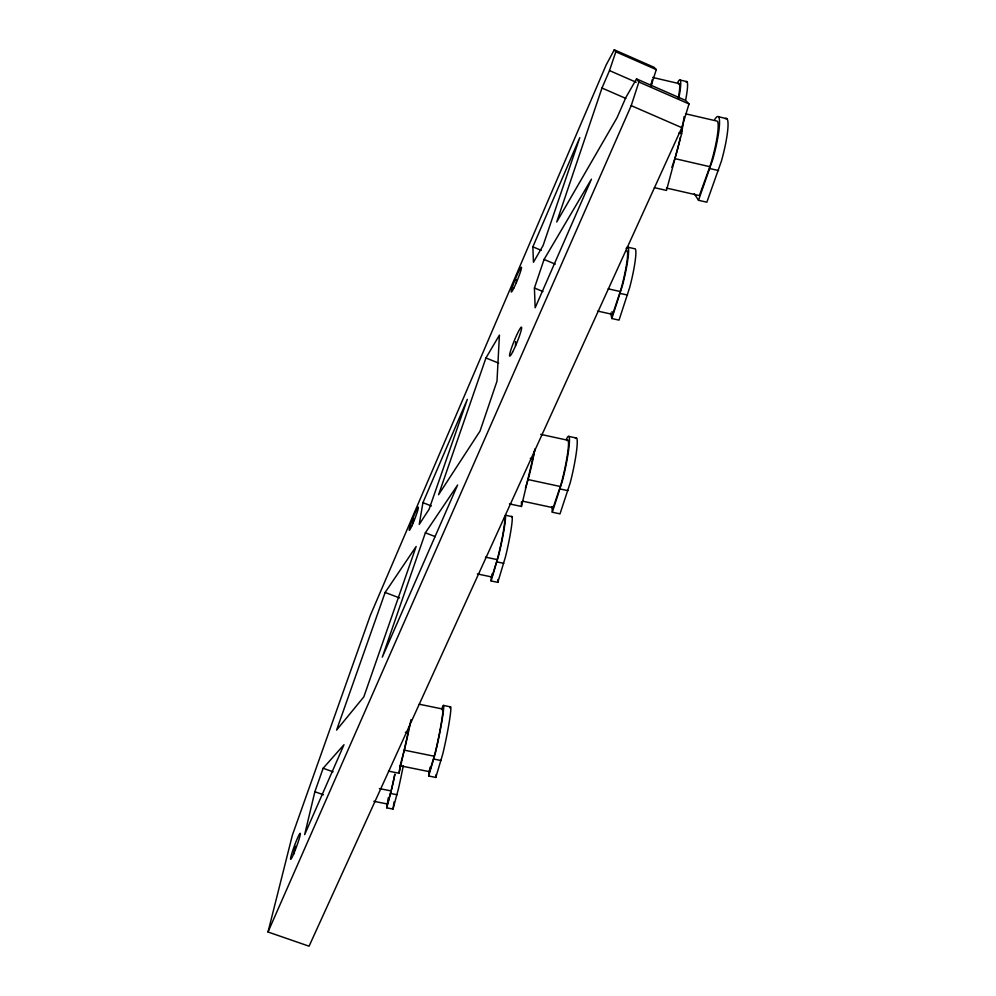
<?xml version="1.0" encoding="UTF-8"?>
<svg xmlns="http://www.w3.org/2000/svg" width="996" height="996" viewBox="0 0 996 996"><rect width="100%" height="100%" fill="white"/><g stroke="black" fill="none" stroke-linecap="round" stroke-linejoin="round"><path stroke-width="1.49" d="M515.517 345.886L515.567 341.64M516.302 282.665L516.339 279.602M491.314 576.771L491.115 580.954L497.813 582.361L497.913 579.572M477.358 573.933L491.912 576.995L492.049 573.945M429.301 770.257L428.678 776.009L435.8 777.44L436.099 774.564M408.671 730.915A27.739 1.083 -78.3 0 1 404.339 750.162L400.093 765.75L429.55 771.701L430.023 767.281M388.502 771.116L399.023 773.245L400.081 765.912M654.409 187.659L666.486 190.423L681.638 133.738L684.115 116.482M388.266 797.796L386.747 807.831L393.009 809.076L394.055 801.917M651.197 85.781L652.119 79.854M422.939 502.669L419.241 524.394L429.089 509.28L467.323 399.359L422.939 502.669L431.38 505.968M509.466 503.889L521.456 506.466L535.113 448.71M412.917 523.46L413.788 518.667M399.023 773.245L410.999 719.685M314.873 791.708L304.651 834.636L343.981 744.734L323.14 768.252L314.873 791.708L323.439 794.783M386.747 807.831L391.938 787.985A27.739 0.996 -78.3 0 0 394.902 774.415M393.009 809.076L398.313 789.28A27.739 1.108 -78.4 0 0 403.28 765.712M293.471 854.356L295.451 846.289M614.283 49.8L615.814 51.804L609.49 70.579L601.982 88.034L556.714 222.008L617.01 117.765L625.998 97.21L636.531 78.908L685.659 100.434L689.008 103.945L681.812 127.662L309.071 946.2L268.011 931.995L292.401 835.096L370.288 615.516L606.091 65.089L614.283 49.8L654.098 67.305L656.277 69.596L651.185 85.519M428.678 776.009L435.439 752.715A31.436 1.868 -78.5 0 0 442.847 715.078A31.436 1.868 -78.5 0 0 441.714 709.277M435.8 777.44L442.71 754.196A31.424 2.029 -78.5 0 0 449.619 719.635A31.424 2.029 -78.5 0 0 449.819 707.795M491.115 580.954L498.647 555.407A29.208 2.204 -78 0 0 505.383 515.218L512.081 516.65M497.813 582.361L505.47 556.851A29.195 2.341 -78 0 0 511.272 528.092A29.195 2.341 -78 0 0 511.483 516.575M394.814 774.216A24.452 0.872 -78.3 0 1 391.067 790.924L387.531 804.033L373.824 801.282M575.464 438.477A33.603 3.785 -77.7 0 1 576.659 450.03A33.603 3.785 -77.7 0 1 570.173 482.948L560.001 513.874L552.307 512.218L562.317 481.255A33.615 3.598 -77.7 0 0 569.177 445.212A33.615 3.598 -77.7 0 0 566.338 439.398M627.468 247.12L634.664 248.751A31.947 3.86 -76.7 0 1 629.746 287.271L619.039 320.127L611.855 318.521L622.425 285.628A31.959 3.71 -76.7 0 0 628.327 255.424A31.959 3.71 -76.7 0 0 626.148 248.589M725.262 118.773A38.022 5.914 -75.4 0 1 721.44 161.028L706.849 202.2L698.52 200.296L712.912 159.061A38.035 5.715 -75.5 0 0 719.486 124.263A38.035 5.715 -75.5 0 0 714.779 119.408M429.55 771.701L434.231 756.238A27.701 1.643 -78.5 0 0 441.253 723.345A27.701 1.643 -78.5 0 0 442.1 709.849M491.912 576.995L497.228 559.615A25.734 1.942 -78 0 0 503.378 531.478A25.734 1.942 -78 0 0 504.125 518.505M525.415 488.102L528.079 479.562A29.668 2.502 -77.8 0 0 533.022 458.857M268.011 931.995L631.215 105.626L638.884 81.996L636.531 78.908M597.799 311.101L612.64 314.412L620.271 291.529A28.174 3.262 -76.7 0 0 626.633 263.741A28.174 3.262 -76.7 0 0 626.621 250.83M534.416 288.006L544.065 259.458L591.425 179.18L535.163 307.776L534.416 288.006L542.92 291.529M567.06 440.643A29.631 3.175 -77.7 0 1 567.521 453.964A29.631 3.175 -77.7 0 1 560.337 486.509L553.178 507.723L522.95 501.237M671.864 167.34L674.827 158.613A33.565 4.27 -75.9 0 0 680.33 137.311M425.379 532.798L382.315 657.136L457.612 485.015L425.379 532.798L435.202 536.607M485.948 357.962L438.564 494.738L480.022 431.106L497.004 381.132L499.419 335.117L485.948 357.962L498.672 363.129M385.141 592.446L336.598 730.093L363.839 696.851L416.141 546.493L385.141 592.446L399.545 597.936M685.584 113.793L717.269 121.151A33.528 5.03 -75.5 0 1 709.874 166.693L699.379 195.577L666.436 188.045M532.86 246.834L579.772 137.647L543.081 245.564L533.445 262.247L532.86 246.834L541.202 250.32M379.414 788.571L391.067 790.924M390.619 793.463L396.993 794.746M404.339 750.162L434.231 756.238M433.82 759.064L441.066 760.533M419.216 704.222L442.697 709.04M405.372 732.222L408.41 732.844M443.444 705.405L450.541 706.861M485.413 557.125L497.228 559.615M496.954 561.906L503.752 563.338M528.079 479.562L560.337 486.509M560.175 488.986L567.994 490.667M530.283 458.297L533.321 458.957M568.853 436.41L576.56 438.078M540.716 434.368L567.969 440.294M608.22 288.828L620.271 291.529M620.234 293.434L627.542 295.065M674.827 158.613L709.874 166.693M710.048 168.61L718.552 170.565M718.477 116.744L726.881 118.698M678.774 133.078L681.638 133.738M680.181 80.066L686.966 81.66M652.691 77.451L679.235 83.652M323.14 768.252L333.062 771.85M544.065 259.458L555.282 264.139M631.215 105.626L681.812 127.662M601.982 88.034L625.787 98.405M638.884 81.996L689.008 103.945M609.49 70.579L636.195 82.27M615.814 51.804L656.277 69.596M694.262 193.759L698.52 200.296M611.992 311.661L612.64 314.412M610.598 313.142L611.855 318.521M552.008 506.503L552.307 512.218M521.443 501.81L521.456 506.466M410.128 723.743A27.739 1.083 -78.3 0 1 408.97 729.483M682.447 125.633A33.565 4.27 -75.9 0 1 681.164 133.178M677.591 82.618A30.913 3.698 -75.9 0 1 678.861 97.982M685.87 81.909A30.901 3.835 -75.8 0 1 685.734 99.588M651.309 83.079A27.278 2.764 -76.2 0 1 650.998 85.507M678.301 83.863A27.253 3.262 -75.9 0 1 678.363 97.857M534.678 450.192A29.668 2.502 -77.8 0 1 533.283 457.587M293.521 854.219A13.869 1.133 -69.8 0 0 300.306 833.403A13.869 1.133 -69.8 0 0 292.5 851.343A13.869 1.133 -69.8 0 0 293.521 854.219M512.567 352.123A15.675 1.581 -67.9 0 0 521.667 327.672A15.675 1.581 -67.9 0 0 512.554 345.102A15.675 1.581 -67.9 0 0 512.567 352.123M411.834 525.913A12.375 0.996 -68.7 0 0 418.37 507.275A12.375 0.996 -68.7 0 0 411.186 522.838A12.375 0.996 -68.7 0 0 411.834 525.913M513.787 288.155A13.396 1.133 -67.8 0 0 521.518 267.526A13.396 1.133 -67.8 0 0 513.774 283.088A13.396 1.133 -67.8 0 0 513.787 288.155"/></g></svg>
